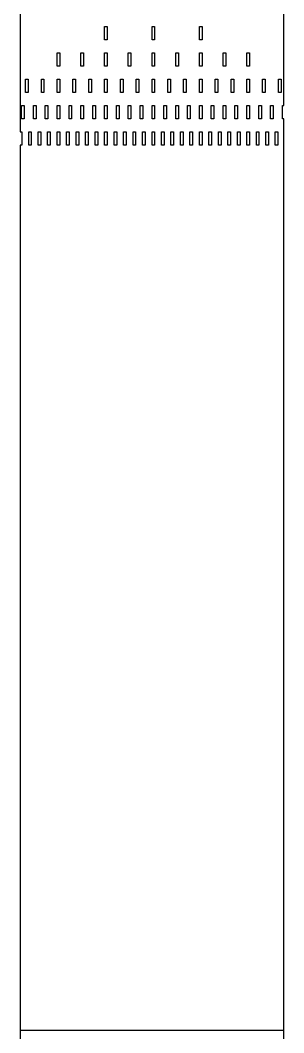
# Model space of a CAD drawing. Extents: x -38350 to 38650, y -35000 to 36000.
# Drawn here: x -20000 to -19000, y -21370 to -17526 of the extents above; entities that cross this region are included whole.
import ezdxf

# ---------------------------------------------------------------- set-up
doc = ezdxf.new("R2010")
doc.units = 0
doc.header["$MEASUREMENT"] = 0
doc.layers.add('Layer1', color=10, linetype='Continuous')

msp = doc.modelspace()

# ---------------------------------------------------------------- linework, layer by layer
for p, q in [((-20000, -15000), (-20000, -17950)), ((-19000, -17850), (-19000, -15000)), ((-19680, -17600), (-19680, -17550)), ((-19680, -17550), (-19670, -17550)), ((-19670, -17550), (-19670, -17600)), ((-19500, -17600), (-19500, -17550)), ((-19500, -17550), (-19490, -17550)), ((-19490, -17550), (-19490, -17600)), ((-19320, -17600), (-19320, -17550)), ((-19320, -17550), (-19310, -17550)), ((-19310, -17550), (-19310, -17600)), ((-19670, -17600), (-19680, -17600)), ((-19490, -17600), (-19500, -17600)), ((-19310, -17600), (-19320, -17600)), ((-19860, -17700), (-19860, -17650)), ((-19860, -17650), (-19850, -17650)), ((-19850, -17650), (-19850, -17700)), ((-19770, -17700), (-19770, -17650)), ((-19770, -17650), (-19760, -17650)), ((-19760, -17650), (-19760, -17700)), ((-19680, -17700), (-19680, -17650)), ((-19680, -17650), (-19670, -17650)), ((-19670, -17650), (-19670, -17700)), ((-19590, -17700), (-19590, -17650)), ((-19590, -17650), (-19580, -17650)), ((-19580, -17650), (-19580, -17700)), ((-19500, -17700), (-19500, -17650)), ((-19500, -17650), (-19490, -17650)), ((-19490, -17650), (-19490, -17700)), ((-19410, -17700), (-19410, -17650)), ((-19410, -17650), (-19400, -17650)), ((-19400, -17650), (-19400, -17700)), ((-19320, -17700), (-19320, -17650)), ((-19320, -17650), (-19310, -17650)), ((-19310, -17650), (-19310, -17700)), ((-19230, -17700), (-19230, -17650)), ((-19230, -17650), (-19220, -17650)), ((-19220, -17650), (-19220, -17700)), ((-19140, -17700), (-19140, -17650)), ((-19140, -17650), (-19130, -17650)), ((-19130, -17650), (-19130, -17700)), ((-19850, -17700), (-19860, -17700)), ((-19760, -17700), (-19770, -17700)), ((-19670, -17700), (-19680, -17700)), ((-19580, -17700), (-19590, -17700)), ((-19490, -17700), (-19500, -17700)), ((-19400, -17700), (-19410, -17700)), ((-19310, -17700), (-19320, -17700)), ((-19220, -17700), (-19230, -17700)), ((-19130, -17700), (-19140, -17700)), ((-19980, -17800), (-19980, -17750)), ((-19980, -17750), (-19970, -17750)), ((-19970, -17750), (-19970, -17800)), ((-19920, -17800), (-19920, -17750)), ((-19920, -17750), (-19910, -17750)), ((-19910, -17750), (-19910, -17800)), ((-19860, -17800), (-19860, -17750)), ((-19860, -17750), (-19850, -17750)), ((-19850, -17750), (-19850, -17800)), ((-19800, -17800), (-19800, -17750)), ((-19800, -17750), (-19790, -17750)), ((-19790, -17750), (-19790, -17800)), ((-19740, -17800), (-19740, -17750)), ((-19740, -17750), (-19730, -17750)), ((-19730, -17750), (-19730, -17800)), ((-19680, -17800), (-19680, -17750)), ((-19680, -17750), (-19670, -17750)), ((-19670, -17750), (-19670, -17800)), ((-19620, -17800), (-19620, -17750)), ((-19620, -17750), (-19610, -17750)), ((-19610, -17750), (-19610, -17800)), ((-19560, -17800), (-19560, -17750)), ((-19560, -17750), (-19550, -17750)), ((-19550, -17750), (-19550, -17800)), ((-19500, -17800), (-19500, -17750)), ((-19500, -17750), (-19490, -17750)), ((-19490, -17750), (-19490, -17800)), ((-19440, -17800), (-19440, -17750)), ((-19440, -17750), (-19430, -17750)), ((-19430, -17750), (-19430, -17800)), ((-19380, -17800), (-19380, -17750)), ((-19380, -17750), (-19370, -17750)), ((-19370, -17750), (-19370, -17800)), ((-19320, -17800), (-19320, -17750)), ((-19320, -17750), (-19310, -17750)), ((-19310, -17750), (-19310, -17800)), ((-19260, -17800), (-19260, -17750)), ((-19260, -17750), (-19250, -17750)), ((-19250, -17750), (-19250, -17800)), ((-19200, -17800), (-19200, -17750)), ((-19200, -17750), (-19190, -17750)), ((-19190, -17750), (-19190, -17800)), ((-19140, -17800), (-19140, -17750)), ((-19140, -17750), (-19130, -17750)), ((-19130, -17750), (-19130, -17800)), ((-19080, -17800), (-19080, -17750)), ((-19080, -17750), (-19070, -17750)), ((-19070, -17750), (-19070, -17800)), ((-19020, -17800), (-19020, -17750)), ((-19020, -17750), (-19010, -17750)), ((-19010, -17750), (-19010, -17800)), ((-19970, -17800), (-19980, -17800)), ((-19910, -17800), (-19920, -17800)), ((-19850, -17800), (-19860, -17800)), ((-19790, -17800), (-19800, -17800)), ((-19730, -17800), (-19740, -17800)), ((-19670, -17800), (-19680, -17800)), ((-19610, -17800), (-19620, -17800)), ((-19550, -17800), (-19560, -17800)), ((-19490, -17800), (-19500, -17800)), ((-19430, -17800), (-19440, -17800)), ((-19370, -17800), (-19380, -17800)), ((-19310, -17800), (-19320, -17800)), ((-19250, -17800), (-19260, -17800)), ((-19190, -17800), (-19200, -17800)), ((-19130, -17800), (-19140, -17800)), ((-19070, -17800), (-19080, -17800)), ((-19010, -17800), (-19020, -17800)), ((-19995, -17900), (-19995, -17850)), ((-19995, -17850), (-19985, -17850)), ((-19985, -17850), (-19985, -17900)), ((-19950, -17900), (-19950, -17850)), ((-19950, -17850), (-19940, -17850)), ((-19940, -17850), (-19940, -17900)), ((-19905, -17900), (-19905, -17850)), ((-19905, -17850), (-19895, -17850)), ((-19895, -17850), (-19895, -17900)), ((-19860, -17900), (-19860, -17850)), ((-19860, -17850), (-19850, -17850)), ((-19850, -17850), (-19850, -17900)), ((-19815, -17900), (-19815, -17850)), ((-19815, -17850), (-19805, -17850)), ((-19805, -17850), (-19805, -17900)), ((-19770, -17900), (-19770, -17850)), ((-19770, -17850), (-19760, -17850)), ((-19760, -17850), (-19760, -17900)), ((-19725, -17900), (-19725, -17850)), ((-19725, -17850), (-19715, -17850)), ((-19715, -17850), (-19715, -17900)), ((-19680, -17900), (-19680, -17850)), ((-19680, -17850), (-19670, -17850)), ((-19670, -17850), (-19670, -17900)), ((-19635, -17900), (-19635, -17850)), ((-19635, -17850), (-19625, -17850)), ((-19625, -17850), (-19625, -17900)), ((-19590, -17900), (-19590, -17850)), ((-19590, -17850), (-19580, -17850)), ((-19580, -17850), (-19580, -17900)), ((-19545, -17900), (-19545, -17850)), ((-19545, -17850), (-19535, -17850)), ((-19535, -17850), (-19535, -17900)), ((-19500, -17900), (-19500, -17850)), ((-19500, -17850), (-19490, -17850)), ((-19490, -17850), (-19490, -17900)), ((-19455, -17900), (-19455, -17850)), ((-19455, -17850), (-19445, -17850)), ((-19445, -17850), (-19445, -17900)), ((-19410, -17900), (-19410, -17850)), ((-19410, -17850), (-19400, -17850)), ((-19400, -17850), (-19400, -17900)), ((-19365, -17900), (-19365, -17850)), ((-19365, -17850), (-19355, -17850)), ((-19355, -17850), (-19355, -17900)), ((-19320, -17900), (-19320, -17850)), ((-19320, -17850), (-19310, -17850)), ((-19310, -17850), (-19310, -17900)), ((-19275, -17900), (-19275, -17850)), ((-19275, -17850), (-19265, -17850)), ((-19265, -17850), (-19265, -17900)), ((-19230, -17900), (-19230, -17850)), ((-19230, -17850), (-19220, -17850)), ((-19220, -17850), (-19220, -17900)), ((-19185, -17900), (-19185, -17850)), ((-19185, -17850), (-19175, -17850)), ((-19175, -17850), (-19175, -17900)), ((-19140, -17900), (-19140, -17850)), ((-19140, -17850), (-19130, -17850)), ((-19130, -17850), (-19130, -17900)), ((-19095, -17900), (-19095, -17850)), ((-19095, -17850), (-19085, -17850)), ((-19085, -17850), (-19085, -17900)), ((-19050, -17900), (-19050, -17850)), ((-19050, -17850), (-19040, -17850)), ((-19040, -17850), (-19040, -17900)), ((-19005, -17900), (-19005, -17850)), ((-19005, -17850), (-19000, -17850)), ((-19985, -17900), (-19995, -17900)), ((-19940, -17900), (-19950, -17900)), ((-19895, -17900), (-19905, -17900)), ((-19850, -17900), (-19860, -17900)), ((-19805, -17900), (-19815, -17900)), ((-19760, -17900), (-19770, -17900)), ((-19715, -17900), (-19725, -17900)), ((-19670, -17900), (-19680, -17900)), ((-19625, -17900), (-19635, -17900)), ((-19580, -17900), (-19590, -17900)), ((-19535, -17900), (-19545, -17900)), ((-19490, -17900), (-19500, -17900)), ((-19445, -17900), (-19455, -17900)), ((-19400, -17900), (-19410, -17900)), ((-19355, -17900), (-19365, -17900)), ((-19310, -17900), (-19320, -17900)), ((-19265, -17900), (-19275, -17900)), ((-19220, -17900), (-19230, -17900)), ((-19175, -17900), (-19185, -17900)), ((-19130, -17900), (-19140, -17900)), ((-19085, -17900), (-19095, -17900)), ((-19040, -17900), (-19050, -17900)), ((-19000, -17900), (-19005, -17900)), ((-19000, -30000), (-19000, -17900)), ((-20000, -17950), (-19994, -17950)), ((-19994, -17950), (-19994, -18000)), ((-19968, -18000), (-19968, -17950)), ((-19968, -17950), (-19958, -17950)), ((-19958, -17950), (-19958, -18000)), ((-19932, -18000), (-19932, -17950)), ((-19932, -17950), (-19922, -17950)), ((-19922, -17950), (-19922, -18000)), ((-19896, -18000), (-19896, -17950)), ((-19896, -17950), (-19886, -17950)), ((-19886, -17950), (-19886, -18000)), ((-19860, -18000), (-19860, -17950)), ((-19860, -17950), (-19850, -17950)), ((-19850, -17950), (-19850, -18000)), ((-19824, -18000), (-19824, -17950)), ((-19824, -17950), (-19814, -17950)), ((-19814, -17950), (-19814, -18000)), ((-19788, -18000), (-19788, -17950)), ((-19788, -17950), (-19778, -17950)), ((-19778, -17950), (-19778, -18000)), ((-19752, -18000), (-19752, -17950)), ((-19752, -17950), (-19742, -17950)), ((-19742, -17950), (-19742, -18000)), ((-19716, -18000), (-19716, -17950)), ((-19716, -17950), (-19706, -17950)), ((-19706, -17950), (-19706, -18000)), ((-19680, -18000), (-19680, -17950)), ((-19680, -17950), (-19670, -17950)), ((-19670, -17950), (-19670, -18000)), ((-19644, -18000), (-19644, -17950)), ((-19644, -17950), (-19634, -17950)), ((-19634, -17950), (-19634, -18000)), ((-19608, -18000), (-19608, -17950)), ((-19608, -17950), (-19598, -17950)), ((-19598, -17950), (-19598, -18000)), ((-19572, -18000), (-19572, -17950)), ((-19572, -17950), (-19562, -17950)), ((-19562, -17950), (-19562, -18000)), ((-19536, -18000), (-19536, -17950)), ((-19536, -17950), (-19526, -17950)), ((-19526, -17950), (-19526, -18000)), ((-19500, -18000), (-19500, -17950)), ((-19500, -17950), (-19490, -17950)), ((-19490, -17950), (-19490, -18000)), ((-19464, -18000), (-19464, -17950)), ((-19464, -17950), (-19454, -17950)), ((-19454, -17950), (-19454, -18000)), ((-19428, -18000), (-19428, -17950)), ((-19428, -17950), (-19418, -17950)), ((-19418, -17950), (-19418, -18000)), ((-19392, -18000), (-19392, -17950)), ((-19392, -17950), (-19382, -17950)), ((-19382, -17950), (-19382, -18000)), ((-19356, -18000), (-19356, -17950)), ((-19356, -17950), (-19346, -17950)), ((-19346, -17950), (-19346, -18000)), ((-19320, -18000), (-19320, -17950)), ((-19320, -17950), (-19310, -17950)), ((-19310, -17950), (-19310, -18000)), ((-19284, -18000), (-19284, -17950)), ((-19284, -17950), (-19274, -17950)), ((-19274, -17950), (-19274, -18000)), ((-19248, -18000), (-19248, -17950)), ((-19248, -17950), (-19238, -17950)), ((-19238, -17950), (-19238, -18000)), ((-19212, -18000), (-19212, -17950)), ((-19212, -17950), (-19202, -17950)), ((-19202, -17950), (-19202, -18000)), ((-19176, -18000), (-19176, -17950)), ((-19176, -17950), (-19166, -17950)), ((-19166, -17950), (-19166, -18000)), ((-19140, -18000), (-19140, -17950)), ((-19140, -17950), (-19130, -17950)), ((-19130, -17950), (-19130, -18000)), ((-19104, -18000), (-19104, -17950)), ((-19104, -17950), (-19094, -17950)), ((-19094, -17950), (-19094, -18000)), ((-19068, -18000), (-19068, -17950)), ((-19068, -17950), (-19058, -17950)), ((-19058, -17950), (-19058, -18000)), ((-19032, -18000), (-19032, -17950)), ((-19032, -17950), (-19022, -17950)), ((-19022, -17950), (-19022, -18000)), ((-19994, -18000), (-20000, -18000)), ((-20000, -18000), (-20000, -30000)), ((-19958, -18000), (-19968, -18000)), ((-19922, -18000), (-19932, -18000)), ((-19886, -18000), (-19896, -18000)), ((-19850, -18000), (-19860, -18000)), ((-19814, -18000), (-19824, -18000)), ((-19778, -18000), (-19788, -18000)), ((-19742, -18000), (-19752, -18000)), ((-19706, -18000), (-19716, -18000)), ((-19670, -18000), (-19680, -18000)), ((-19634, -18000), (-19644, -18000)), ((-19598, -18000), (-19608, -18000)), ((-19562, -18000), (-19572, -18000)), ((-19526, -18000), (-19536, -18000)), ((-19490, -18000), (-19500, -18000)), ((-19454, -18000), (-19464, -18000)), ((-19418, -18000), (-19428, -18000)), ((-19382, -18000), (-19392, -18000)), ((-19346, -18000), (-19356, -18000)), ((-19310, -18000), (-19320, -18000)), ((-19274, -18000), (-19284, -18000)), ((-19238, -18000), (-19248, -18000)), ((-19202, -18000), (-19212, -18000)), ((-19166, -18000), (-19176, -18000)), ((-19130, -18000), (-19140, -18000)), ((-19094, -18000), (-19104, -18000)), ((-19058, -18000), (-19068, -18000)), ((-19022, -18000), (-19032, -18000))]:
    msp.add_line(p, q)
at = {"layer": 'Layer1'}
for p, q in [((-20000, -15000), (-20000, -17950)), ((-19000, -17850), (-19000, -15000)), ((-19680, -17600), (-19680, -17550)), ((-19680, -17550), (-19670, -17550)), ((-19670, -17550), (-19670, -17600)), ((-19500, -17600), (-19500, -17550)), ((-19500, -17550), (-19490, -17550)), ((-19490, -17550), (-19490, -17600)), ((-19320, -17600), (-19320, -17550)), ((-19320, -17550), (-19310, -17550)), ((-19310, -17550), (-19310, -17600)), ((-19670, -17600), (-19680, -17600)), ((-19490, -17600), (-19500, -17600)), ((-19310, -17600), (-19320, -17600)), ((-19860, -17700), (-19860, -17650)), ((-19860, -17650), (-19850, -17650)), ((-19850, -17650), (-19850, -17700)), ((-19770, -17700), (-19770, -17650)), ((-19770, -17650), (-19760, -17650)), ((-19760, -17650), (-19760, -17700)), ((-19680, -17700), (-19680, -17650)), ((-19680, -17650), (-19670, -17650)), ((-19670, -17650), (-19670, -17700)), ((-19590, -17700), (-19590, -17650)), ((-19590, -17650), (-19580, -17650)), ((-19580, -17650), (-19580, -17700)), ((-19500, -17700), (-19500, -17650)), ((-19500, -17650), (-19490, -17650)), ((-19490, -17650), (-19490, -17700)), ((-19410, -17700), (-19410, -17650)), ((-19410, -17650), (-19400, -17650)), ((-19400, -17650), (-19400, -17700)), ((-19320, -17700), (-19320, -17650)), ((-19320, -17650), (-19310, -17650)), ((-19310, -17650), (-19310, -17700)), ((-19230, -17700), (-19230, -17650)), ((-19230, -17650), (-19220, -17650)), ((-19220, -17650), (-19220, -17700)), ((-19140, -17700), (-19140, -17650)), ((-19140, -17650), (-19130, -17650)), ((-19130, -17650), (-19130, -17700)), ((-19850, -17700), (-19860, -17700)), ((-19760, -17700), (-19770, -17700)), ((-19670, -17700), (-19680, -17700)), ((-19580, -17700), (-19590, -17700)), ((-19490, -17700), (-19500, -17700)), ((-19400, -17700), (-19410, -17700)), ((-19310, -17700), (-19320, -17700)), ((-19220, -17700), (-19230, -17700)), ((-19130, -17700), (-19140, -17700)), ((-19980, -17800), (-19980, -17750)), ((-19980, -17750), (-19970, -17750)), ((-19970, -17750), (-19970, -17800)), ((-19920, -17800), (-19920, -17750)), ((-19920, -17750), (-19910, -17750)), ((-19910, -17750), (-19910, -17800)), ((-19860, -17800), (-19860, -17750)), ((-19860, -17750), (-19850, -17750)), ((-19850, -17750), (-19850, -17800)), ((-19800, -17800), (-19800, -17750)), ((-19800, -17750), (-19790, -17750)), ((-19790, -17750), (-19790, -17800)), ((-19740, -17800), (-19740, -17750)), ((-19740, -17750), (-19730, -17750)), ((-19730, -17750), (-19730, -17800)), ((-19680, -17800), (-19680, -17750)), ((-19680, -17750), (-19670, -17750)), ((-19670, -17750), (-19670, -17800)), ((-19620, -17800), (-19620, -17750)), ((-19620, -17750), (-19610, -17750)), ((-19610, -17750), (-19610, -17800)), ((-19560, -17800), (-19560, -17750)), ((-19560, -17750), (-19550, -17750)), ((-19550, -17750), (-19550, -17800)), ((-19500, -17800), (-19500, -17750)), ((-19500, -17750), (-19490, -17750)), ((-19490, -17750), (-19490, -17800)), ((-19440, -17800), (-19440, -17750)), ((-19440, -17750), (-19430, -17750)), ((-19430, -17750), (-19430, -17800)), ((-19380, -17800), (-19380, -17750)), ((-19380, -17750), (-19370, -17750)), ((-19370, -17750), (-19370, -17800)), ((-19320, -17800), (-19320, -17750)), ((-19320, -17750), (-19310, -17750)), ((-19310, -17750), (-19310, -17800)), ((-19260, -17800), (-19260, -17750)), ((-19260, -17750), (-19250, -17750)), ((-19250, -17750), (-19250, -17800)), ((-19200, -17800), (-19200, -17750)), ((-19200, -17750), (-19190, -17750)), ((-19190, -17750), (-19190, -17800)), ((-19140, -17800), (-19140, -17750)), ((-19140, -17750), (-19130, -17750)), ((-19130, -17750), (-19130, -17800)), ((-19080, -17800), (-19080, -17750)), ((-19080, -17750), (-19070, -17750)), ((-19070, -17750), (-19070, -17800)), ((-19020, -17800), (-19020, -17750)), ((-19020, -17750), (-19010, -17750)), ((-19010, -17750), (-19010, -17800)), ((-19970, -17800), (-19980, -17800)), ((-19910, -17800), (-19920, -17800)), ((-19850, -17800), (-19860, -17800)), ((-19790, -17800), (-19800, -17800)), ((-19730, -17800), (-19740, -17800)), ((-19670, -17800), (-19680, -17800)), ((-19610, -17800), (-19620, -17800)), ((-19550, -17800), (-19560, -17800)), ((-19490, -17800), (-19500, -17800)), ((-19430, -17800), (-19440, -17800)), ((-19370, -17800), (-19380, -17800)), ((-19310, -17800), (-19320, -17800)), ((-19250, -17800), (-19260, -17800)), ((-19190, -17800), (-19200, -17800)), ((-19130, -17800), (-19140, -17800)), ((-19070, -17800), (-19080, -17800)), ((-19010, -17800), (-19020, -17800)), ((-19995, -17900), (-19995, -17850)), ((-19995, -17850), (-19985, -17850)), ((-19985, -17850), (-19985, -17900)), ((-19950, -17900), (-19950, -17850)), ((-19950, -17850), (-19940, -17850)), ((-19940, -17850), (-19940, -17900)), ((-19905, -17900), (-19905, -17850)), ((-19905, -17850), (-19895, -17850)), ((-19895, -17850), (-19895, -17900)), ((-19860, -17900), (-19860, -17850)), ((-19860, -17850), (-19850, -17850)), ((-19850, -17850), (-19850, -17900)), ((-19815, -17900), (-19815, -17850)), ((-19815, -17850), (-19805, -17850)), ((-19805, -17850), (-19805, -17900)), ((-19770, -17900), (-19770, -17850)), ((-19770, -17850), (-19760, -17850)), ((-19760, -17850), (-19760, -17900)), ((-19725, -17900), (-19725, -17850)), ((-19725, -17850), (-19715, -17850)), ((-19715, -17850), (-19715, -17900)), ((-19680, -17900), (-19680, -17850)), ((-19680, -17850), (-19670, -17850)), ((-19670, -17850), (-19670, -17900)), ((-19635, -17900), (-19635, -17850)), ((-19635, -17850), (-19625, -17850)), ((-19625, -17850), (-19625, -17900)), ((-19590, -17900), (-19590, -17850)), ((-19590, -17850), (-19580, -17850)), ((-19580, -17850), (-19580, -17900)), ((-19545, -17900), (-19545, -17850)), ((-19545, -17850), (-19535, -17850)), ((-19535, -17850), (-19535, -17900)), ((-19500, -17900), (-19500, -17850)), ((-19500, -17850), (-19490, -17850)), ((-19490, -17850), (-19490, -17900)), ((-19455, -17900), (-19455, -17850)), ((-19455, -17850), (-19445, -17850)), ((-19445, -17850), (-19445, -17900)), ((-19410, -17900), (-19410, -17850)), ((-19410, -17850), (-19400, -17850)), ((-19400, -17850), (-19400, -17900)), ((-19365, -17900), (-19365, -17850)), ((-19365, -17850), (-19355, -17850)), ((-19355, -17850), (-19355, -17900)), ((-19320, -17900), (-19320, -17850)), ((-19320, -17850), (-19310, -17850)), ((-19310, -17850), (-19310, -17900)), ((-19275, -17900), (-19275, -17850)), ((-19275, -17850), (-19265, -17850)), ((-19265, -17850), (-19265, -17900)), ((-19230, -17900), (-19230, -17850)), ((-19230, -17850), (-19220, -17850)), ((-19220, -17850), (-19220, -17900)), ((-19185, -17900), (-19185, -17850)), ((-19185, -17850), (-19175, -17850)), ((-19175, -17850), (-19175, -17900)), ((-19140, -17900), (-19140, -17850)), ((-19140, -17850), (-19130, -17850)), ((-19130, -17850), (-19130, -17900)), ((-19095, -17900), (-19095, -17850)), ((-19095, -17850), (-19085, -17850)), ((-19085, -17850), (-19085, -17900)), ((-19050, -17900), (-19050, -17850)), ((-19050, -17850), (-19040, -17850)), ((-19040, -17850), (-19040, -17900)), ((-19005, -17900), (-19005, -17850)), ((-19005, -17850), (-19000, -17850)), ((-19985, -17900), (-19995, -17900)), ((-19940, -17900), (-19950, -17900)), ((-19895, -17900), (-19905, -17900)), ((-19850, -17900), (-19860, -17900)), ((-19805, -17900), (-19815, -17900)), ((-19760, -17900), (-19770, -17900)), ((-19715, -17900), (-19725, -17900)), ((-19670, -17900), (-19680, -17900)), ((-19625, -17900), (-19635, -17900)), ((-19580, -17900), (-19590, -17900)), ((-19535, -17900), (-19545, -17900)), ((-19490, -17900), (-19500, -17900)), ((-19445, -17900), (-19455, -17900)), ((-19400, -17900), (-19410, -17900)), ((-19355, -17900), (-19365, -17900)), ((-19310, -17900), (-19320, -17900)), ((-19265, -17900), (-19275, -17900)), ((-19220, -17900), (-19230, -17900)), ((-19175, -17900), (-19185, -17900)), ((-19130, -17900), (-19140, -17900)), ((-19085, -17900), (-19095, -17900)), ((-19040, -17900), (-19050, -17900)), ((-19000, -17900), (-19005, -17900)), ((-19000, -21360), (-19000, -17900)), ((-20000, -17950), (-19994, -17950)), ((-19994, -17950), (-19994, -18000)), ((-19968, -18000), (-19968, -17950)), ((-19968, -17950), (-19958, -17950)), ((-19958, -17950), (-19958, -18000)), ((-19932, -18000), (-19932, -17950)), ((-19932, -17950), (-19922, -17950)), ((-19922, -17950), (-19922, -18000)), ((-19896, -18000), (-19896, -17950)), ((-19896, -17950), (-19886, -17950)), ((-19886, -17950), (-19886, -18000)), ((-19860, -18000), (-19860, -17950)), ((-19860, -17950), (-19850, -17950)), ((-19850, -17950), (-19850, -18000)), ((-19824, -18000), (-19824, -17950)), ((-19824, -17950), (-19814, -17950)), ((-19814, -17950), (-19814, -18000)), ((-19788, -18000), (-19788, -17950)), ((-19788, -17950), (-19778, -17950)), ((-19778, -17950), (-19778, -18000)), ((-19752, -18000), (-19752, -17950)), ((-19752, -17950), (-19742, -17950)), ((-19742, -17950), (-19742, -18000)), ((-19716, -18000), (-19716, -17950)), ((-19716, -17950), (-19706, -17950)), ((-19706, -17950), (-19706, -18000)), ((-19680, -18000), (-19680, -17950)), ((-19680, -17950), (-19670, -17950)), ((-19670, -17950), (-19670, -18000)), ((-19644, -18000), (-19644, -17950)), ((-19644, -17950), (-19634, -17950)), ((-19634, -17950), (-19634, -18000)), ((-19608, -18000), (-19608, -17950)), ((-19608, -17950), (-19598, -17950)), ((-19598, -17950), (-19598, -18000)), ((-19572, -18000), (-19572, -17950)), ((-19572, -17950), (-19562, -17950)), ((-19562, -17950), (-19562, -18000)), ((-19536, -18000), (-19536, -17950)), ((-19536, -17950), (-19526, -17950)), ((-19526, -17950), (-19526, -18000)), ((-19500, -18000), (-19500, -17950)), ((-19500, -17950), (-19490, -17950)), ((-19490, -17950), (-19490, -18000)), ((-19464, -18000), (-19464, -17950)), ((-19464, -17950), (-19454, -17950)), ((-19454, -17950), (-19454, -18000)), ((-19428, -18000), (-19428, -17950)), ((-19428, -17950), (-19418, -17950)), ((-19418, -17950), (-19418, -18000)), ((-19392, -18000), (-19392, -17950)), ((-19392, -17950), (-19382, -17950)), ((-19382, -17950), (-19382, -18000)), ((-19356, -18000), (-19356, -17950)), ((-19356, -17950), (-19346, -17950)), ((-19346, -17950), (-19346, -18000)), ((-19320, -18000), (-19320, -17950)), ((-19320, -17950), (-19310, -17950)), ((-19310, -17950), (-19310, -18000)), ((-19284, -18000), (-19284, -17950)), ((-19284, -17950), (-19274, -17950)), ((-19274, -17950), (-19274, -18000)), ((-19248, -18000), (-19248, -17950)), ((-19248, -17950), (-19238, -17950)), ((-19238, -17950), (-19238, -18000)), ((-19212, -18000), (-19212, -17950)), ((-19212, -17950), (-19202, -17950)), ((-19202, -17950), (-19202, -18000)), ((-19176, -18000), (-19176, -17950)), ((-19176, -17950), (-19166, -17950)), ((-19166, -17950), (-19166, -18000)), ((-19140, -18000), (-19140, -17950)), ((-19140, -17950), (-19130, -17950)), ((-19130, -17950), (-19130, -18000)), ((-19104, -18000), (-19104, -17950)), ((-19104, -17950), (-19094, -17950)), ((-19094, -17950), (-19094, -18000)), ((-19068, -18000), (-19068, -17950)), ((-19068, -17950), (-19058, -17950)), ((-19058, -17950), (-19058, -18000)), ((-19032, -18000), (-19032, -17950)), ((-19032, -17950), (-19022, -17950)), ((-19022, -17950), (-19022, -18000)), ((-19994, -18000), (-20000, -18000)), ((-20000, -18000), (-20000, -21360)), ((-19958, -18000), (-19968, -18000)), ((-19922, -18000), (-19932, -18000)), ((-19886, -18000), (-19896, -18000)), ((-19850, -18000), (-19860, -18000)), ((-19814, -18000), (-19824, -18000)), ((-19778, -18000), (-19788, -18000)), ((-19742, -18000), (-19752, -18000)), ((-19706, -18000), (-19716, -18000)), ((-19670, -18000), (-19680, -18000)), ((-19634, -18000), (-19644, -18000)), ((-19598, -18000), (-19608, -18000)), ((-19562, -18000), (-19572, -18000)), ((-19526, -18000), (-19536, -18000)), ((-19490, -18000), (-19500, -18000)), ((-19454, -18000), (-19464, -18000)), ((-19418, -18000), (-19428, -18000)), ((-19382, -18000), (-19392, -18000)), ((-19346, -18000), (-19356, -18000)), ((-19310, -18000), (-19320, -18000)), ((-19274, -18000), (-19284, -18000)), ((-19238, -18000), (-19248, -18000)), ((-19202, -18000), (-19212, -18000)), ((-19166, -18000), (-19176, -18000)), ((-19130, -18000), (-19140, -18000)), ((-19094, -18000), (-19104, -18000)), ((-19058, -18000), (-19068, -18000)), ((-19022, -18000), (-19032, -18000)), ((-20000, -21360), (-19000, -21360))]:
    msp.add_line(p, q, dxfattribs=at)

doc.saveas('drawing.dxf')
